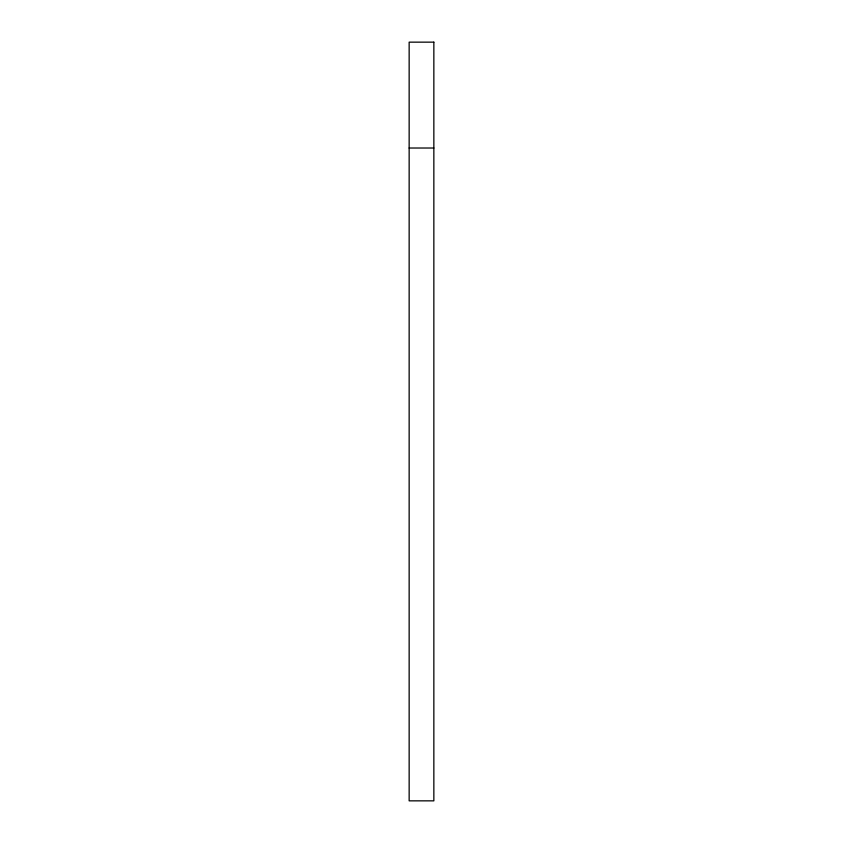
<?xml version="1.0" encoding="UTF-8"?>
<svg xmlns="http://www.w3.org/2000/svg" width="843" height="843" viewBox="0 0 843 843"><rect width="100%" height="100%" fill="white"/><g stroke="black" fill="none" stroke-linecap="round" stroke-linejoin="round"><path stroke-width="1.26" d="M409.15 148.02L433.85 148.02M433.85 42.15L409.15 42.15L409.15 800.85L433.85 800.85L433.85 42.15"/></g></svg>
